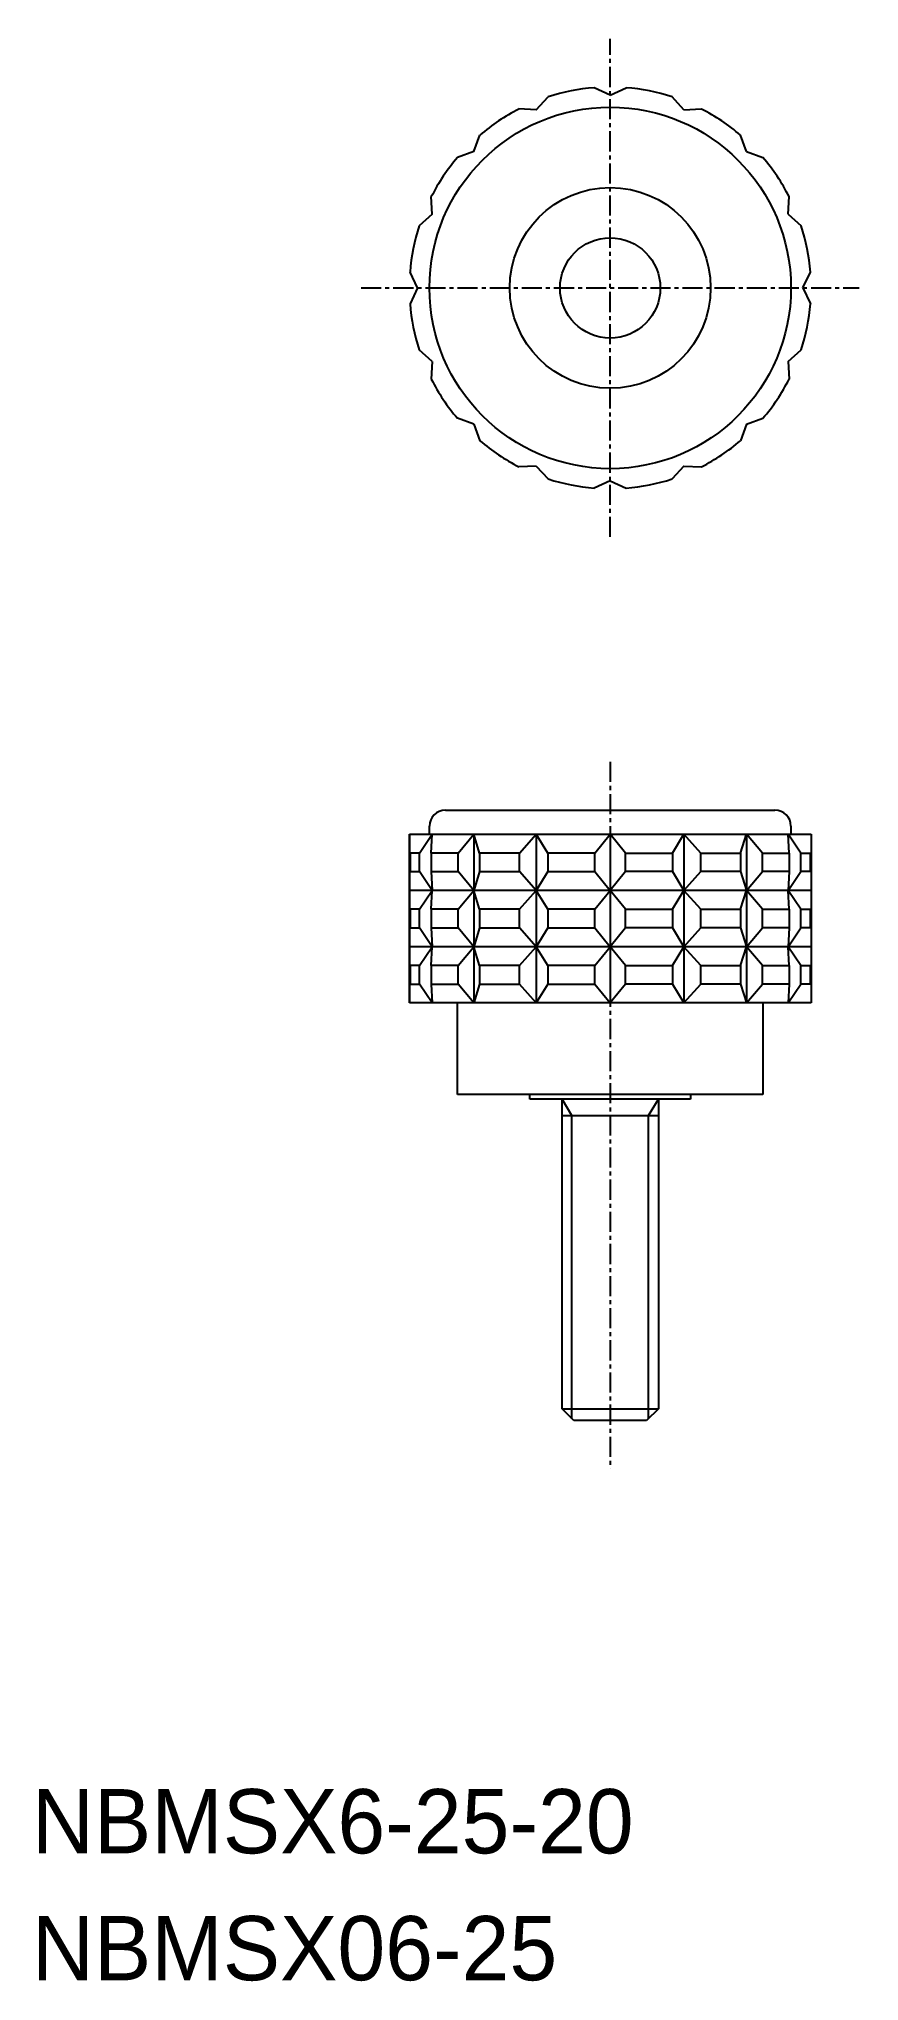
# Model space of a CAD drawing. Extents: x -14011 to -13960, y -162 to -41.
import ezdxf

# ---------------------------------------------------------------- set-up
doc = ezdxf.new("R2010")
doc.units = 0
doc.linetypes.add('CENTER', pattern=[2, 1.25, -0.25, 0.25, -0.25])
doc.layers.get('0').update_dxf_attribs({"linetype": 'CONTINUOUS'})
doc.layers.add('CENTER', color=1, linetype='CENTER')

msp = doc.modelspace()

# ---------------------------------------------------------------- linework, layer by layer
at = {"color": 7, "linetype": 'CONTINUOUS'}
for p, q in [((-13980.11, -45.24), (-13979.37, -44.44)), ((-13975.51, -44.33), (-13976.5, -43.87)), ((-13975.51, -44.33), (-13974.52, -43.87)), ((-13970.92, -45.24), (-13971.66, -44.44)), ((-13980.11, -45.24), (-13981.19, -45.19)), ((-13970.92, -45.24), (-13969.83, -45.19)), ((-13984, -47.84), (-13983.63, -46.82)), ((-13967.03, -47.84), (-13967.4, -46.82)), ((-13984, -47.84), (-13985.02, -48.22)), ((-13967.03, -47.84), (-13966, -48.22)), ((-13986.6, -51.74), (-13986.65, -50.65)), ((-13964.43, -51.74), (-13964.38, -50.65)), ((-13986.6, -51.74), (-13987.4, -52.47)), ((-13964.43, -51.74), (-13963.62, -52.47)), ((-13987.51, -56.33), (-13987.97, -55.34)), ((-13963.51, -56.33), (-13963.05, -55.34)), ((-13987.51, -56.33), (-13987.97, -57.32)), ((-13963.51, -56.33), (-13963.05, -57.32)), ((-13986.6, -60.92), (-13987.4, -60.18)), ((-13964.43, -60.92), (-13963.62, -60.18)), ((-13986.6, -60.92), (-13986.65, -62.01)), ((-13964.43, -60.92), (-13964.38, -62.01)), ((-13984, -64.81), (-13985.02, -64.44)), ((-13984, -64.81), (-13983.63, -65.84)), ((-13967.03, -64.81), (-13967.4, -65.84)), ((-13967.03, -64.81), (-13966, -64.44)), ((-13980.11, -67.42), (-13981.19, -67.46)), ((-13980.11, -67.42), (-13979.37, -68.22)), ((-13970.92, -67.42), (-13971.66, -68.22)), ((-13970.92, -67.42), (-13969.83, -67.46)), ((-13975.51, -68.33), (-13976.5, -68.79)), ((-13975.51, -68.33), (-13974.52, -68.79)), ((-13985.76, -88.83), (-13965.26, -88.83)), ((-13988.01, -90.33), (-13988.01, -100.83)), ((-13988.01, -90.33), (-13986.76, -90.33)), ((-13988.01, -100.83), (-13988.01, -90.33)), ((-13987.37, -91.5), (-13986.6, -90.33)), ((-13986.76, -90.33), (-13986.76, -89.83)), ((-13986.76, -90.33), (-13964.26, -90.33)), ((-13986.65, -91.5), (-13986.6, -90.33)), ((-13984.98, -91.5), (-13984, -90.33)), ((-13984, -90.33), (-13984, -100.83)), ((-13983.64, -91.5), (-13984, -90.33)), ((-13981.15, -91.5), (-13980.11, -90.33)), ((-13980.11, -90.33), (-13980.11, -100.83)), ((-13979.4, -91.5), (-13980.11, -90.33)), ((-13976.46, -91.5), (-13975.51, -90.33)), ((-13974.56, -91.5), (-13975.51, -90.33)), ((-13975.51, -90.33), (-13975.51, -100.83)), ((-13971.63, -91.5), (-13970.92, -90.33)), ((-13969.87, -91.5), (-13970.92, -90.33)), ((-13970.92, -90.33), (-13970.92, -100.83)), ((-13967.39, -91.5), (-13967.03, -90.33)), ((-13966.04, -91.5), (-13967.03, -90.33)), ((-13967.03, -90.33), (-13967.03, -100.83)), ((-13963.65, -91.5), (-13964.43, -90.33)), ((-13964.38, -91.5), (-13964.43, -90.33)), ((-13964.26, -89.83), (-13964.26, -90.33)), ((-13964.26, -90.33), (-13963.01, -90.33)), ((-13963.01, -90.33), (-13963.01, -100.83)), ((-13986.6, -93.83), (-13987.37, -92.66)), ((-13986.65, -92.66), (-13986.6, -93.83)), ((-13984, -93.83), (-13984.98, -92.66)), ((-13983.64, -92.66), (-13984, -93.83)), ((-13980.11, -93.83), (-13981.15, -92.66)), ((-13979.4, -92.66), (-13980.11, -93.83)), ((-13976.46, -92.66), (-13975.51, -93.83)), ((-13974.56, -92.66), (-13975.51, -93.83)), ((-13971.63, -92.66), (-13970.92, -93.83)), ((-13970.92, -93.83), (-13969.87, -92.66)), ((-13967.39, -92.66), (-13967.03, -93.83)), ((-13967.03, -93.83), (-13966.04, -92.66)), ((-13964.43, -93.83), (-13963.65, -92.66)), ((-13964.38, -92.66), (-13964.43, -93.83)), ((-13963.01, -93.83), (-13988.01, -93.83)), ((-13987.37, -95), (-13986.6, -93.83)), ((-13986.65, -95), (-13986.6, -93.83)), ((-13984.98, -95), (-13984, -93.83)), ((-13983.64, -95), (-13984, -93.83)), ((-13981.15, -95), (-13980.11, -93.83)), ((-13979.4, -95), (-13980.11, -93.83)), ((-13976.46, -95), (-13975.51, -93.83)), ((-13974.56, -95), (-13975.51, -93.83)), ((-13971.63, -95), (-13970.92, -93.83)), ((-13969.87, -95), (-13970.92, -93.83)), ((-13967.39, -95), (-13967.03, -93.83)), ((-13966.04, -95), (-13967.03, -93.83)), ((-13964.38, -95), (-13964.43, -93.83)), ((-13963.65, -95), (-13964.43, -93.83)), ((-13986.6, -97.33), (-13987.37, -96.16)), ((-13986.65, -96.16), (-13986.6, -97.33)), ((-13984, -97.33), (-13984.98, -96.16)), ((-13983.64, -96.16), (-13984, -97.33)), ((-13980.11, -97.33), (-13981.15, -96.16)), ((-13979.4, -96.16), (-13980.11, -97.33)), ((-13976.46, -96.16), (-13975.51, -97.33)), ((-13974.56, -96.16), (-13975.51, -97.33)), ((-13971.63, -96.16), (-13970.92, -97.33)), ((-13970.92, -97.33), (-13969.87, -96.16)), ((-13967.39, -96.16), (-13967.03, -97.33)), ((-13967.03, -97.33), (-13966.04, -96.16)), ((-13964.38, -96.16), (-13964.43, -97.33)), ((-13964.43, -97.33), (-13963.65, -96.16)), ((-13963.01, -97.33), (-13988.01, -97.33)), ((-13987.37, -98.5), (-13986.6, -97.33)), ((-13986.65, -98.5), (-13986.6, -97.33)), ((-13984.98, -98.5), (-13984, -97.33)), ((-13983.64, -98.5), (-13984, -97.33)), ((-13981.15, -98.5), (-13980.11, -97.33)), ((-13979.4, -98.5), (-13980.11, -97.33)), ((-13976.46, -98.5), (-13975.51, -97.33)), ((-13974.56, -98.5), (-13975.51, -97.33)), ((-13971.63, -98.5), (-13970.92, -97.33)), ((-13969.87, -98.5), (-13970.92, -97.33)), ((-13967.39, -98.5), (-13967.03, -97.33)), ((-13966.04, -98.5), (-13967.03, -97.33)), ((-13964.38, -98.5), (-13964.43, -97.33)), ((-13963.65, -98.5), (-13964.43, -97.33)), ((-13986.6, -100.83), (-13987.37, -99.66)), ((-13986.65, -99.66), (-13986.6, -100.83)), ((-13984, -100.83), (-13984.98, -99.66)), ((-13983.64, -99.66), (-13984, -100.83)), ((-13980.11, -100.83), (-13981.15, -99.66)), ((-13979.4, -99.66), (-13980.11, -100.83)), ((-13976.46, -99.66), (-13975.51, -100.83)), ((-13974.56, -99.66), (-13975.51, -100.83)), ((-13971.63, -99.66), (-13970.92, -100.83)), ((-13970.92, -100.83), (-13969.87, -99.66)), ((-13967.39, -99.66), (-13967.03, -100.83)), ((-13967.03, -100.83), (-13966.04, -99.66)), ((-13964.38, -99.66), (-13964.43, -100.83)), ((-13964.43, -100.83), (-13963.65, -99.66)), ((-13985.01, -100.83), (-13988.01, -100.83)), ((-13985.01, -106.53), (-13985.01, -100.83)), ((-13966.01, -100.83), (-13985.01, -100.83)), ((-13966.01, -100.83), (-13966.01, -106.53)), ((-13963.01, -100.83), (-13966.01, -100.83)), ((-13980.51, -106.53), (-13985.01, -106.53)), ((-13970.51, -106.53), (-13980.51, -106.53)), ((-13980.51, -106.83), (-13980.51, -106.53)), ((-13970.51, -106.83), (-13980.51, -106.83)), ((-13978.51, -126.1), (-13978.51, -106.83)), ((-13972.51, -106.83), (-13972.51, -126.1)), ((-13966.01, -106.53), (-13970.51, -106.53)), ((-13970.51, -106.53), (-13970.51, -106.83)), ((-13978.51, -107.83), (-13972.51, -107.83)), ((-13977.78, -126.83), (-13978.51, -126.1)), ((-13978.51, -126.1), (-13972.51, -126.1)), ((-13973.25, -126.83), (-13977.78, -126.83)), ((-13972.51, -126.1), (-13973.25, -126.83))]:
    msp.add_line(p, q, dxfattribs=at)
at = {"color": 3}
for p, q in [((-13977.9, -107.83), (-13978.51, -106.83)), ((-13973.13, -107.83), (-13972.51, -106.83)), ((-13977.9, -126.71), (-13977.9, -107.83)), ((-13973.13, -126.71), (-13973.13, -107.83))]:
    msp.add_line(p, q, dxfattribs=at)
at = {"color": 7, "linetype": 'CONTINUOUS'}
for points in [[(-13987.37, -91.5), (-13987.96, -91.5), (-13987.96, -92.66), (-13987.37, -92.66)], [(-13984.98, -91.5), (-13986.65, -91.5), (-13986.65, -92.66), (-13984.98, -92.66)], [(-13981.15, -91.5), (-13983.64, -91.5), (-13983.64, -92.66), (-13981.15, -92.66)], [(-13976.46, -91.5), (-13979.4, -91.5), (-13979.4, -92.66), (-13976.46, -92.66)], [(-13974.56, -91.5), (-13971.63, -91.5), (-13971.63, -92.66), (-13974.56, -92.66)], [(-13969.87, -91.5), (-13967.39, -91.5), (-13967.39, -92.66), (-13969.87, -92.66)], [(-13966.04, -91.5), (-13964.38, -91.5), (-13964.38, -92.66), (-13966.04, -92.66)], [(-13963.65, -91.5), (-13963.07, -91.5), (-13963.07, -92.66), (-13963.65, -92.66)], [(-13987.37, -95), (-13987.96, -95), (-13987.96, -96.16), (-13987.37, -96.16)], [(-13984.98, -95), (-13986.65, -95), (-13986.65, -96.16), (-13984.98, -96.16)], [(-13981.15, -95), (-13983.64, -95), (-13983.64, -96.16), (-13981.15, -96.16)], [(-13976.46, -95), (-13979.4, -95), (-13979.4, -96.16), (-13976.46, -96.16)], [(-13974.56, -95), (-13971.63, -95), (-13971.63, -96.16), (-13974.56, -96.16)], [(-13969.87, -95), (-13967.39, -95), (-13967.39, -96.16), (-13969.87, -96.16)], [(-13966.04, -95), (-13964.38, -95), (-13964.38, -96.16), (-13966.04, -96.16)], [(-13963.65, -95), (-13963.07, -95), (-13963.07, -96.16), (-13963.65, -96.16)], [(-13987.37, -98.5), (-13987.96, -98.5), (-13987.96, -99.66), (-13987.37, -99.66)], [(-13984.98, -98.5), (-13986.65, -98.5), (-13986.65, -99.66), (-13984.98, -99.66)], [(-13981.15, -98.5), (-13983.64, -98.5), (-13983.64, -99.66), (-13981.15, -99.66)], [(-13976.46, -98.5), (-13979.4, -98.5), (-13979.4, -99.66), (-13976.46, -99.66)], [(-13974.56, -98.5), (-13971.63, -98.5), (-13971.63, -99.66), (-13974.56, -99.66)], [(-13969.87, -98.5), (-13967.39, -98.5), (-13967.39, -99.66), (-13969.87, -99.66)], [(-13966.04, -98.5), (-13964.38, -98.5), (-13964.38, -99.66), (-13966.04, -99.66)], [(-13963.65, -98.5), (-13963.07, -98.5), (-13963.07, -99.66), (-13963.65, -99.66)]]:
    msp.add_lwpolyline(points, close=True, dxfattribs=at)
for radius in [11.25, 6.25, 3.12]:
    msp.add_circle((-13975.51, -56.33), radius, dxfattribs=at)
for centre, radius, start, end in [((-13975.51, -56.33), 12.5, 94.5349, 107.9651), ((-13975.51, -56.33), 12.5, 72.0349, 85.4651), ((-13975.51, -56.33), 12.5, 117.0349, 130.4651), ((-13975.51, -56.33), 12.5, 49.5349, 62.9651), ((-13975.51, -56.33), 12.5, 139.5349, 152.9651), ((-13975.51, -56.33), 12.5, 27.0349, 40.4651), ((-13975.51, -56.33), 12.5, 162.0349, 175.4651), ((-13975.51, -56.33), 12.5, 4.5349, 17.9651), ((-13975.51, -56.33), 12.5, 184.5349, 197.9651), ((-13975.51, -56.33), 12.5, 342.0349, 355.4651), ((-13975.51, -56.33), 12.5, 207.0349, 220.4651), ((-13975.51, -56.33), 12.5, 319.5349, 332.9651), ((-13975.51, -56.33), 12.5, 229.5349, 242.9651), ((-13975.51, -56.33), 12.5, 297.0349, 310.4651), ((-13975.51, -56.33), 12.5, 252.0349, 265.4651), ((-13975.51, -56.33), 12.5, 274.5349, 287.9651), ((-13985.76, -89.83), 1, 90, 180), ((-13965.26, -89.83), 1, 0, 90)]:
    msp.add_arc(centre, radius, start, end, dxfattribs=at)
at = {"layer": 'CENTER', "color": 1, "linetype": 'CENTER'}
for p, q in [((-13975.51, -71.83), (-13975.51, -40.83)), ((-13991.01, -56.33), (-13960.01, -56.33)), ((-13975.51, -85.83), (-13975.51, -129.83))]:
    msp.add_line(p, q, dxfattribs=at)

# ---------------------------------------------------------------- texts
at = {"color": 7, "linetype": 'CONTINUOUS'}
for s, p in [('NBMSX6-25-20', (-14011.51, -153.76)), ('NBMSX06-25', (-14011.51, -161.66))]:
    msp.add_text(s, height=4, dxfattribs=at).set_placement(p)

doc.saveas('drawing.dxf')
